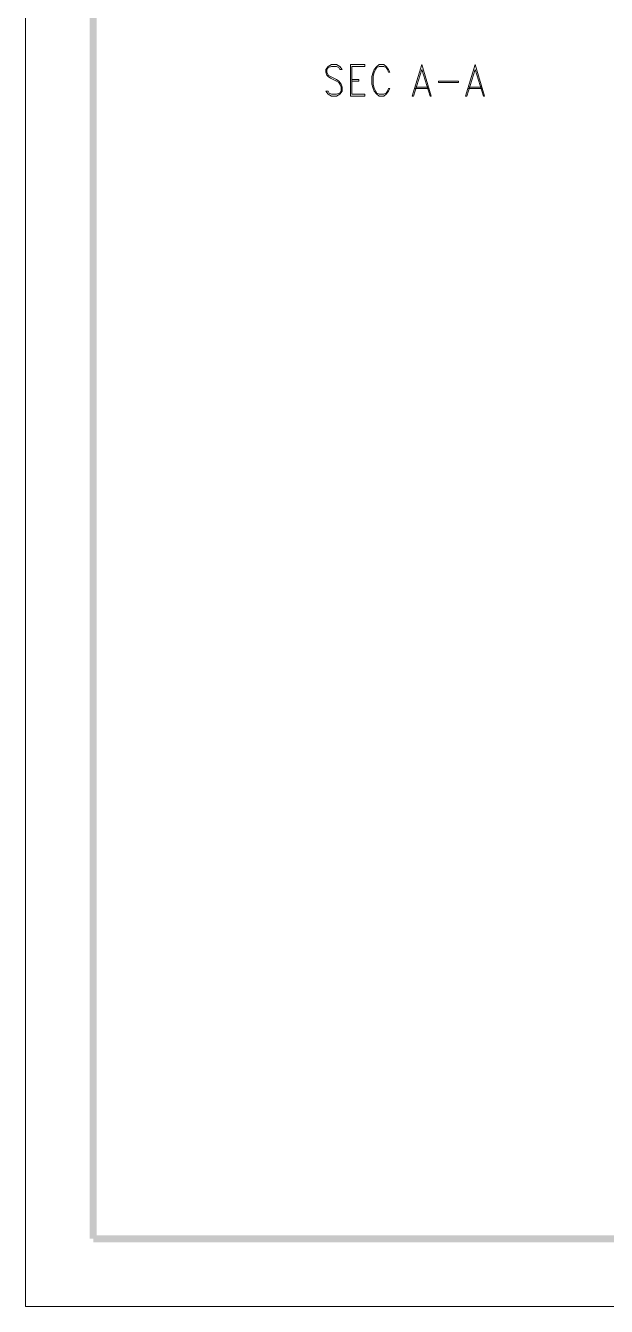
# Model space of a CAD drawing. Header units: millimetres. Extents: x 7 to 289, y 10 to 206.
# Drawn here: x 7.1 to 48.5, y 10.4 to 101.8 of the extents above; entities that cross this region are included whole.
import ezdxf

# ---------------------------------------------------------------- set-up
doc = ezdxf.new("R2010")
doc.units = ezdxf.units.MM

msp = doc.modelspace()

# ---------------------------------------------------------------- hatches: boundary and pattern name
h = msp.add_hatch(color=7)
h.dxf.hatch_style = 2
h.paths.add_polyline_path([(11.634011, 15.231992), (12.142011, 15.231992), (11.634011, 201.540886)])
h = msp.add_hatch(color=7)
h.dxf.hatch_style = 2
h.paths.add_polyline_path([(12.142011, 15.231992), (11.634011, 201.540886), (12.142011, 201.032886)])
h = msp.add_hatch(color=7)
h.dxf.hatch_style = 2
h.paths.add_polyline_path([(284.133572, 14.977992), (283.625572, 15.485992), (11.888011, 14.977992)])
h = msp.add_hatch(color=7)
h.dxf.hatch_style = 2
h.paths.add_polyline_path([(283.625572, 15.485992), (11.888011, 14.977992), (11.888011, 15.485992)])

# ---------------------------------------------------------------- linework, layer by layer
at = {"color": 7, "lineweight": 0}
msp.add_lwpolyline([(7.062011, 10.405992), (288.705678, 10.405992), (288.705678, 206.112992), (7.062011, 206.112992)], close=True, dxfattribs=at)
at = {"color": 6, "lineweight": 0, "true_color": 0xff00ff}
for points in [[(29.668011, 98.713219), (29.498678, 98.924886), (29.244678, 99.051886), (28.906011, 99.051886), (28.652011, 98.924886), (28.482678, 98.713219), (28.482678, 98.501553), (28.567345, 98.289886), (28.652011, 98.205219), (28.821345, 98.078219), (29.244678, 97.866553), (29.414011, 97.781886), (29.498678, 97.654886), (29.583345, 97.443219), (29.583345, 97.146886), (29.498678, 97.019886), (29.244678, 96.935219), (28.906011, 96.935219), (28.736678, 97.019886), (28.652011, 97.146886), (28.482678, 97.146886)], [(29.668011, 98.713219), (29.498678, 98.713219), (29.414011, 98.840219), (29.244678, 98.924886), (28.906011, 98.924886), (28.652011, 98.840219), (28.567345, 98.713219), (28.567345, 98.501553), (28.652011, 98.289886), (28.821345, 98.205219), (29.244678, 97.993553), (29.414011, 97.866553), (29.583345, 97.654886), (29.668011, 97.443219), (29.668011, 97.146886), (29.498678, 96.935219), (29.244678, 96.808219), (28.906011, 96.808219), (28.652011, 96.935219), (28.482678, 97.146886)], [(30.260678, 99.051886), (30.260678, 96.808219)], [(30.260678, 99.051886), (31.276678, 99.051886)], [(30.345345, 98.924886), (31.276678, 98.924886), (31.276678, 99.051886)], [(30.345345, 98.924886), (30.345345, 96.935219)], [(33.054678, 98.501553), (32.970011, 98.713219), (32.800678, 98.924886), (32.631345, 99.051886), (32.292678, 99.051886), (32.123345, 98.924886), (31.954011, 98.713219), (31.869345, 98.501553), (31.784678, 98.205219), (31.784678, 97.654886), (31.869345, 97.358553), (31.954011, 97.146886), (32.123345, 96.935219), (32.292678, 96.808219), (32.631345, 96.808219), (32.800678, 96.935219), (32.970011, 97.146886), (33.054678, 97.358553)], [(33.054678, 98.501553), (32.970011, 98.501553), (32.885345, 98.713219), (32.800678, 98.840219), (32.631345, 98.924886), (32.292678, 98.924886), (32.123345, 98.840219), (31.954011, 98.501553), (31.869345, 98.205219), (31.869345, 97.654886), (31.954011, 97.358553), (32.123345, 97.019886), (32.292678, 96.935219), (32.631345, 96.935219), (32.800678, 97.019886), (32.885345, 97.146886), (32.970011, 97.358553), (33.054678, 97.358553)], [(35.340572, 99.051886), (34.663345, 96.808219)], [(35.340572, 98.713219), (35.933239, 96.808219), (36.017906, 96.808219), (35.340572, 99.051886)], [(39.150572, 99.051886), (38.473239, 96.808219)], [(39.150572, 98.713219), (39.743239, 96.808219), (39.827906, 96.808219), (39.150572, 99.051886)], [(30.345345, 97.993553), (30.853345, 97.993553), (30.853345, 97.866553), (30.345345, 97.866553)], [(35.340572, 98.713219), (34.748011, 96.808219), (34.663345, 96.808219)], [(36.525906, 97.866553), (37.965239, 97.866553), (37.965239, 97.781886)], [(36.525906, 97.866553), (36.525906, 97.781886), (37.965239, 97.781886)], [(39.150572, 98.713219), (38.557906, 96.808219), (38.473239, 96.808219)], [(30.345345, 96.935219), (31.276678, 96.935219), (31.276678, 96.808219), (30.260678, 96.808219)], [(34.832678, 97.358553), (35.848572, 97.358553)], [(34.917345, 97.443219), (35.763906, 97.443219)], [(38.642572, 97.358553), (39.658572, 97.358553)], [(38.727239, 97.443219), (39.573906, 97.443219)]]:
    msp.add_lwpolyline(points, dxfattribs=at)

doc.saveas('drawing.dxf')
